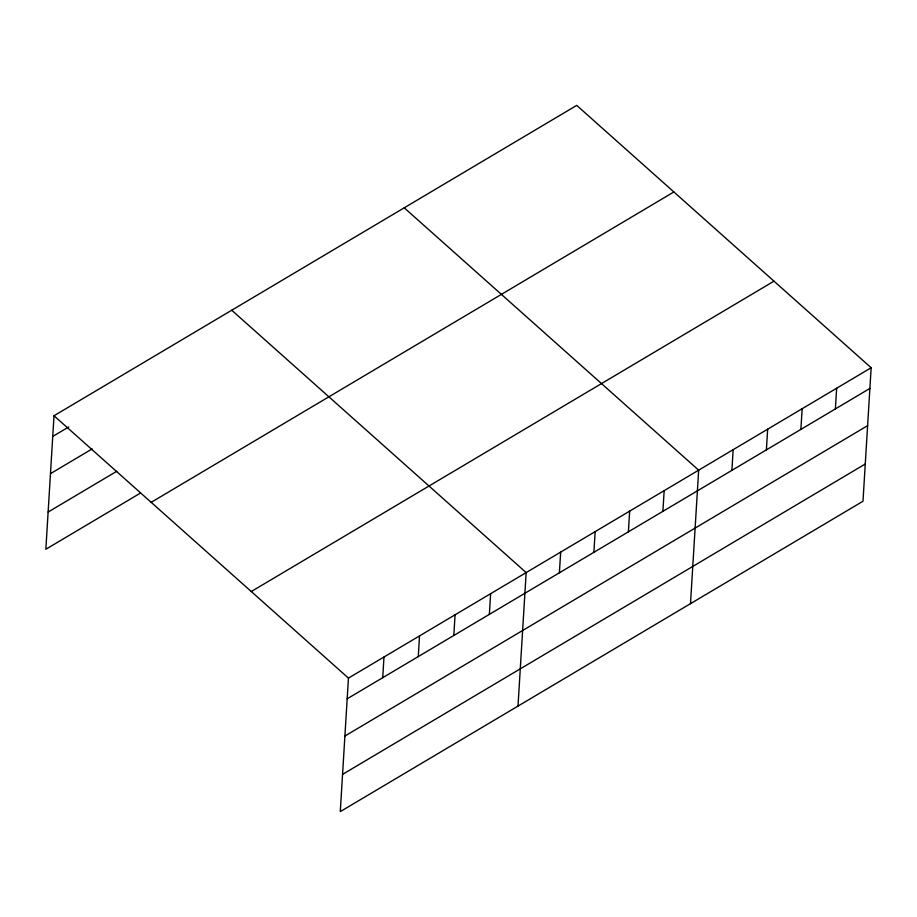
<?xml version="1.0" encoding="UTF-8"?>
<svg xmlns="http://www.w3.org/2000/svg" width="917" height="917" viewBox="0 0 917 917"><rect width="100%" height="100%" fill="white"/><g stroke="black" fill="none" stroke-linecap="round" stroke-linejoin="round"><path stroke-width="1.38" d="M54.011 415.756L348.449 678.11L340.276 811.614L862.989 501.244L871.15 367.751L576.724 105.386L54.011 415.756L45.85 549.249L140.221 493.22M382.721 677.697L383.982 657.008M418.267 656.583L419.527 635.905M453.812 635.481L455.073 614.803M489.357 614.379L490.618 593.689M518.002 706.09L526.163 572.586L231.737 310.233M559.393 572.793L560.665 552.103M593.895 552.309L595.156 531.619M628.397 531.826L629.658 511.136M662.888 511.331L664.16 490.652M690.49 603.673L698.662 470.169L404.225 207.804M731.892 470.364L733.153 449.685M766.394 449.88L767.655 429.202M800.885 429.397L802.157 408.718M835.387 408.913L836.648 388.235M52.75 436.435L68.683 426.978M50.469 473.665L92.147 448.917M48.131 512.03L116.768 471.269M151.179 502.333L673.88 191.962M251.281 591.534L773.994 281.164M348.449 678.11L871.15 367.751M347.176 698.8L869.889 388.43M344.907 736.03L867.608 425.66M342.557 774.384L865.258 464.013"/></g></svg>
